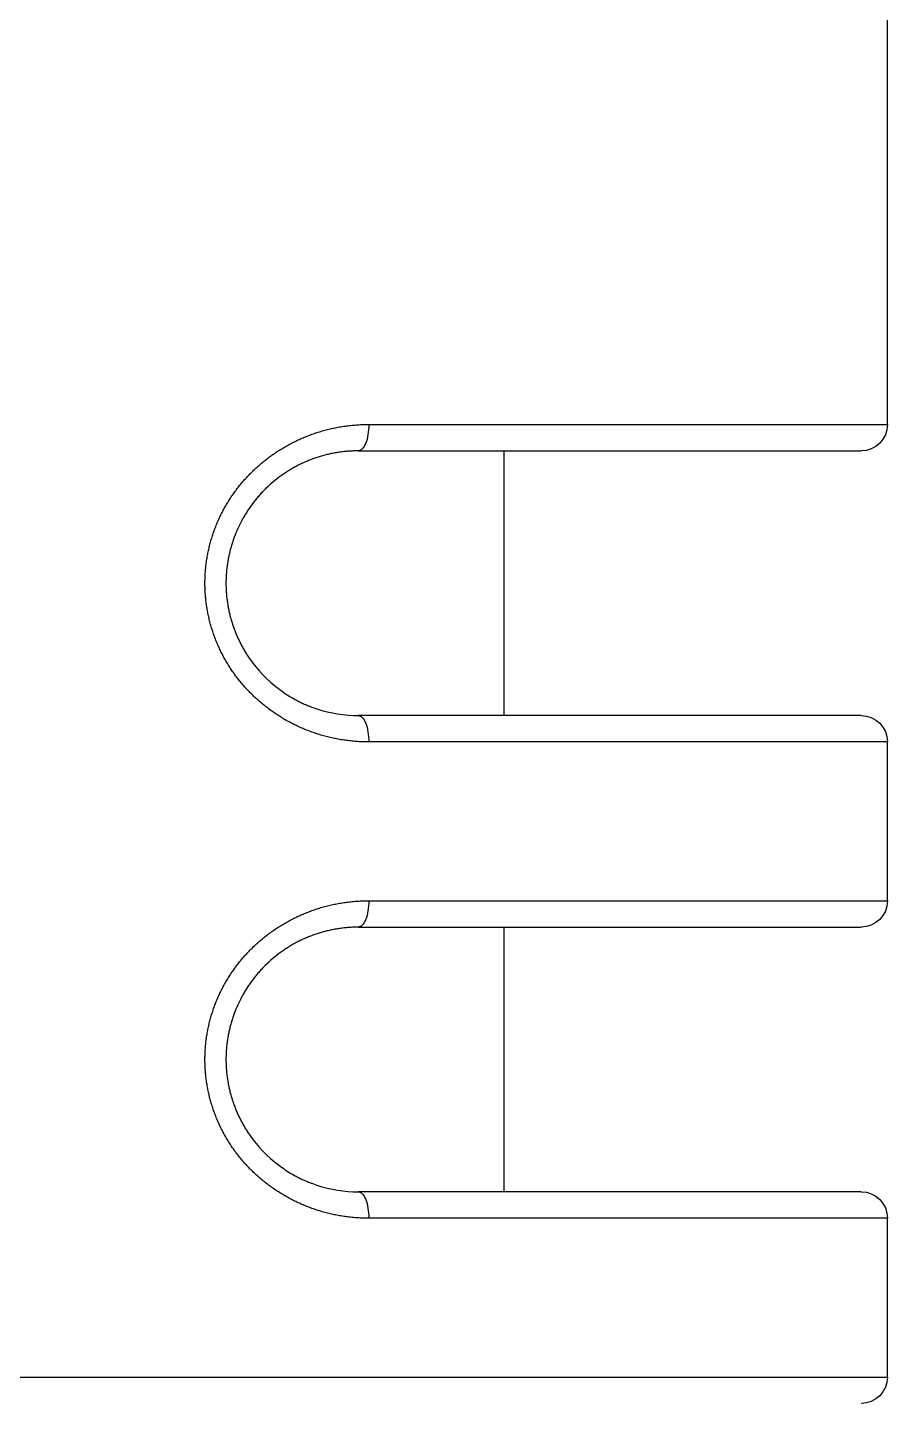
# Model space of a CAD drawing. Header units: millimetres. Extents: x 4900 to 5740, y 840 to 1434.
# Drawn here: x 5455.15 to 5458.4, y 1269.99 to 1275.19 of the extents above; entities that cross this region are included whole.
import ezdxf

# ---------------------------------------------------------------- set-up
doc = ezdxf.new("R2010")
doc.units = ezdxf.units.MM

msp = doc.modelspace()

# ---------------------------------------------------------------- linework, layer by layer
for p, q in [((5458.4029, 1273.6916), (5458.4029, 1275.7916)), ((5456.4426, 1273.6916), (5458.4029, 1273.6916)), ((5456.4029, 1273.5916), (5458.3029, 1273.5916)), ((5456.9529, 1273.5916), (5456.9529, 1272.5916)), ((5458.3029, 1272.5916), (5456.4029, 1272.5916)), ((5458.4029, 1272.4916), (5456.4426, 1272.4916)), ((5458.4029, 1271.8916), (5458.4029, 1272.4916)), ((5456.4426, 1271.8916), (5458.4029, 1271.8916)), ((5456.4029, 1271.7916), (5458.3029, 1271.7916)), ((5456.9529, 1271.7916), (5456.9529, 1270.7916)), ((5458.3029, 1270.7916), (5456.4029, 1270.7916)), ((5458.4029, 1270.6916), (5456.4426, 1270.6916)), ((5458.4029, 1270.0916), (5458.4029, 1270.6916)), ((5451.9029, 1270.0916), (5458.4029, 1270.0916))]:
    msp.add_line(p, q)
at = {"extrusion": (0, 0, -1)}
for centre, start, end in [((-5458.3029, 1273.6916), 180, 270), ((-5458.3029, 1272.4916), 90, 180), ((-5458.3029, 1271.8916), 180, 270), ((-5458.3029, 1270.6916), 90, 180), ((-5458.3029, 1270.0916), 180, 270)]:
    msp.add_arc(centre, 0.1, start, end, dxfattribs=at)
for centre, start_param, end_param in [((5456.4029, 1273.6916), 1.570798, 3.141595), ((5456.4029, 1272.4916), 0, 1.570797), ((5456.4029, 1271.8916), 1.570798, 3.141595), ((5456.4029, 1270.6916), 0, 1.570797)]:
    msp.add_ellipse(centre, major_axis=(0, 0.1), ratio=0.396825, start_param=start_param, end_param=end_param, dxfattribs=at)
for points in [[(5456.4426, 1272.4916), (5456.439, 1272.4916), (5456.432, 1272.4916), (5456.4213, 1272.4919), (5456.4108, 1272.4923), (5456.4002, 1272.4929), (5456.3896, 1272.4937), (5456.3791, 1272.4947), (5456.3687, 1272.4958), (5456.3582, 1272.4971), (5456.3479, 1272.4986), (5456.3375, 1272.5002), (5456.3272, 1272.502), (5456.317, 1272.504), (5456.3068, 1272.5061), (5456.2967, 1272.5084), (5456.2866, 1272.5109), (5456.2766, 1272.5135), (5456.2667, 1272.5163), (5456.2568, 1272.5192), (5456.247, 1272.5223), (5456.2372, 1272.5255), (5456.2276, 1272.5289), (5456.218, 1272.5324), (5456.2084, 1272.5361), (5456.199, 1272.5399), (5456.1896, 1272.5439), (5456.1804, 1272.548), (5456.1712, 1272.5523), (5456.162, 1272.5567), (5456.153, 1272.5612), (5456.1441, 1272.5659), (5456.1352, 1272.5707), (5456.1265, 1272.5757), (5456.1178, 1272.5808), (5456.1092, 1272.586), (5456.1008, 1272.5913), (5456.0924, 1272.5968), (5456.0841, 1272.6024), (5456.076, 1272.6081), (5456.0679, 1272.6139), (5456.0599, 1272.6199), (5456.0521, 1272.626), (5456.0444, 1272.6322), (5456.0367, 1272.6385), (5456.0292, 1272.6449), (5456.0218, 1272.6514), (5456.0146, 1272.6581), (5456.0074, 1272.6648), (5456.0004, 1272.6717), (5455.9934, 1272.6786), (5455.9866, 1272.6857), (5455.98, 1272.6929), (5455.9734, 1272.7001), (5455.967, 1272.7075), (5455.9606, 1272.715), (5455.9544, 1272.7226), (5455.9484, 1272.7302), (5455.9424, 1272.738), (5455.9366, 1272.7458), (5455.931, 1272.7537), (5455.9254, 1272.7617), (5455.9201, 1272.7698), (5455.9148, 1272.778), (5455.9097, 1272.7862), (5455.9047, 1272.7945), (5455.8999, 1272.8029), (5455.8952, 1272.8113), (5455.8906, 1272.8198), (5455.8862, 1272.8284), (5455.882, 1272.8371), (5455.8778, 1272.8458), (5455.8739, 1272.8545), (5455.87, 1272.8634), (5455.8664, 1272.8723), (5455.8628, 1272.8812), (5455.8594, 1272.8902), (5455.8562, 1272.8993), (5455.8531, 1272.9084), (5455.8501, 1272.9175), (5455.8474, 1272.9267), (5455.8447, 1272.9359), (5455.8422, 1272.9451), (5455.8399, 1272.9544), (5455.8377, 1272.9637), (5455.8357, 1272.9731), (5455.8338, 1272.9825), (5455.8321, 1272.9919), (5455.8306, 1273.0013), (5455.8292, 1273.0108), (5455.8279, 1273.0202), (5455.8268, 1273.0297), (5455.8259, 1273.0392), (5455.8251, 1273.0487), (5455.8245, 1273.0582), (5455.824, 1273.0678), (5455.8237, 1273.0773), (5455.8235, 1273.0868), (5455.8235, 1273.0964), (5455.8237, 1273.1059), (5455.824, 1273.1155), (5455.8245, 1273.125), (5455.8251, 1273.1346), (5455.8259, 1273.1441), (5455.8268, 1273.1536), (5455.8279, 1273.1631), (5455.8292, 1273.1725), (5455.8306, 1273.1819), (5455.8321, 1273.1913), (5455.8338, 1273.2007), (5455.8357, 1273.2101), (5455.8377, 1273.2194), (5455.8399, 1273.2287), (5455.8422, 1273.238), (5455.8447, 1273.2472), (5455.8474, 1273.2565), (5455.8502, 1273.2657), (5455.8531, 1273.2748), (5455.8562, 1273.2839), (5455.8594, 1273.293), (5455.8628, 1273.302), (5455.8664, 1273.3109), (5455.8701, 1273.3198), (5455.8739, 1273.3286), (5455.8779, 1273.3374), (5455.882, 1273.3461), (5455.8862, 1273.3547), (5455.8906, 1273.3633), (5455.8952, 1273.3718), (5455.8999, 1273.3803), (5455.9047, 1273.3886), (5455.9097, 1273.397), (5455.9148, 1273.4052), (5455.9201, 1273.4133), (5455.9255, 1273.4214), (5455.931, 1273.4294), (5455.9367, 1273.4373), (5455.9424, 1273.4452), (5455.9484, 1273.4529), (5455.9544, 1273.4606), (5455.9606, 1273.4681), (5455.9669, 1273.4756), (5455.9733, 1273.4829), (5455.9799, 1273.4902), (5455.9866, 1273.4974), (5455.9934, 1273.5044), (5456.0003, 1273.5114), (5456.0073, 1273.5182), (5456.0145, 1273.525), (5456.0218, 1273.5316), (5456.0292, 1273.5382), (5456.0367, 1273.5446), (5456.0443, 1273.5509), (5456.052, 1273.5571), (5456.0599, 1273.5632), (5456.0679, 1273.5692), (5456.0759, 1273.575), (5456.0841, 1273.5807), (5456.0923, 1273.5863), (5456.1007, 1273.5918), (5456.1092, 1273.5971), (5456.1177, 1273.6023), (5456.1264, 1273.6074), (5456.1352, 1273.6124), (5456.144, 1273.6172), (5456.153, 1273.6219), (5456.162, 1273.6264), (5456.1711, 1273.6308), (5456.1803, 1273.6351), (5456.1896, 1273.6392), (5456.199, 1273.6432), (5456.2084, 1273.647), (5456.218, 1273.6507), (5456.2276, 1273.6542), (5456.2372, 1273.6576), (5456.247, 1273.6609), (5456.2568, 1273.6639), (5456.2667, 1273.6669), (5456.2766, 1273.6696), (5456.2866, 1273.6722), (5456.2967, 1273.6747), (5456.3068, 1273.677), (5456.317, 1273.6791), (5456.3273, 1273.6811), (5456.3376, 1273.6829), (5456.3479, 1273.6845), (5456.3583, 1273.686), (5456.3687, 1273.6873), (5456.3792, 1273.6884), (5456.3897, 1273.6894), (5456.4002, 1273.6902), (5456.4108, 1273.6908), (5456.4214, 1273.6912), (5456.432, 1273.6915), (5456.439, 1273.6916), (5456.4426, 1273.6916)], [(5456.1237, 1273.5063), (5456.0943, 1273.4865), (5456.0665, 1273.4632), (5456.0415, 1273.4371)], [(5455.9629, 1273.329), (5455.9519, 1273.3087), (5455.9423, 1273.2874), (5455.9342, 1273.2656)], [(5456.4426, 1270.6916), (5456.439, 1270.6916), (5456.432, 1270.6916), (5456.4213, 1270.6919), (5456.4108, 1270.6923), (5456.4002, 1270.6929), (5456.3896, 1270.6937), (5456.3791, 1270.6947), (5456.3687, 1270.6958), (5456.3582, 1270.6971), (5456.3479, 1270.6986), (5456.3375, 1270.7002), (5456.3272, 1270.702), (5456.317, 1270.704), (5456.3068, 1270.7061), (5456.2967, 1270.7084), (5456.2866, 1270.7109), (5456.2766, 1270.7135), (5456.2667, 1270.7163), (5456.2568, 1270.7192), (5456.247, 1270.7223), (5456.2372, 1270.7255), (5456.2276, 1270.7289), (5456.218, 1270.7324), (5456.2084, 1270.7361), (5456.199, 1270.7399), (5456.1896, 1270.7439), (5456.1804, 1270.748), (5456.1712, 1270.7523), (5456.162, 1270.7567), (5456.153, 1270.7612), (5456.1441, 1270.7659), (5456.1352, 1270.7707), (5456.1265, 1270.7757), (5456.1178, 1270.7808), (5456.1092, 1270.786), (5456.1008, 1270.7913), (5456.0924, 1270.7968), (5456.0841, 1270.8024), (5456.076, 1270.8081), (5456.0679, 1270.8139), (5456.0599, 1270.8199), (5456.0521, 1270.826), (5456.0444, 1270.8322), (5456.0367, 1270.8385), (5456.0292, 1270.8449), (5456.0218, 1270.8514), (5456.0146, 1270.8581), (5456.0074, 1270.8648), (5456.0004, 1270.8717), (5455.9934, 1270.8786), (5455.9866, 1270.8857), (5455.98, 1270.8929), (5455.9734, 1270.9001), (5455.967, 1270.9075), (5455.9606, 1270.915), (5455.9544, 1270.9226), (5455.9484, 1270.9302), (5455.9424, 1270.938), (5455.9366, 1270.9458), (5455.931, 1270.9537), (5455.9254, 1270.9617), (5455.9201, 1270.9698), (5455.9148, 1270.978), (5455.9097, 1270.9862), (5455.9047, 1270.9945), (5455.8999, 1271.0029), (5455.8952, 1271.0113), (5455.8906, 1271.0198), (5455.8862, 1271.0284), (5455.882, 1271.0371), (5455.8778, 1271.0458), (5455.8739, 1271.0545), (5455.87, 1271.0634), (5455.8664, 1271.0723), (5455.8628, 1271.0812), (5455.8594, 1271.0902), (5455.8562, 1271.0993), (5455.8531, 1271.1084), (5455.8501, 1271.1175), (5455.8474, 1271.1267), (5455.8447, 1271.1359), (5455.8422, 1271.1451), (5455.8399, 1271.1544), (5455.8377, 1271.1637), (5455.8357, 1271.1731), (5455.8338, 1271.1825), (5455.8321, 1271.1919), (5455.8306, 1271.2013), (5455.8292, 1271.2108), (5455.8279, 1271.2202), (5455.8268, 1271.2297), (5455.8259, 1271.2392), (5455.8251, 1271.2487), (5455.8245, 1271.2582), (5455.824, 1271.2678), (5455.8237, 1271.2773), (5455.8235, 1271.2868), (5455.8235, 1271.2964), (5455.8237, 1271.3059), (5455.824, 1271.3155), (5455.8245, 1271.325), (5455.8251, 1271.3346), (5455.8259, 1271.3441), (5455.8268, 1271.3536), (5455.8279, 1271.3631), (5455.8292, 1271.3725), (5455.8306, 1271.3819), (5455.8321, 1271.3913), (5455.8338, 1271.4007), (5455.8357, 1271.4101), (5455.8377, 1271.4194), (5455.8399, 1271.4287), (5455.8422, 1271.438), (5455.8447, 1271.4472), (5455.8474, 1271.4565), (5455.8502, 1271.4657), (5455.8531, 1271.4748), (5455.8562, 1271.4839), (5455.8594, 1271.493), (5455.8628, 1271.502), (5455.8664, 1271.5109), (5455.8701, 1271.5198), (5455.8739, 1271.5286), (5455.8779, 1271.5374), (5455.882, 1271.5461), (5455.8862, 1271.5547), (5455.8906, 1271.5633), (5455.8952, 1271.5718), (5455.8999, 1271.5803), (5455.9047, 1271.5886), (5455.9097, 1271.597), (5455.9148, 1271.6052), (5455.9201, 1271.6133), (5455.9255, 1271.6214), (5455.931, 1271.6294), (5455.9367, 1271.6373), (5455.9424, 1271.6452), (5455.9484, 1271.6529), (5455.9544, 1271.6606), (5455.9606, 1271.6681), (5455.9669, 1271.6756), (5455.9733, 1271.6829), (5455.9799, 1271.6902), (5455.9866, 1271.6974), (5455.9934, 1271.7044), (5456.0003, 1271.7114), (5456.0073, 1271.7182), (5456.0145, 1271.725), (5456.0218, 1271.7316), (5456.0292, 1271.7382), (5456.0367, 1271.7446), (5456.0443, 1271.7509), (5456.052, 1271.7571), (5456.0599, 1271.7632), (5456.0679, 1271.7692), (5456.0759, 1271.775), (5456.0841, 1271.7807), (5456.0923, 1271.7863), (5456.1007, 1271.7918), (5456.1092, 1271.7971), (5456.1177, 1271.8023), (5456.1264, 1271.8074), (5456.1352, 1271.8124), (5456.144, 1271.8172), (5456.153, 1271.8219), (5456.162, 1271.8264), (5456.1711, 1271.8308), (5456.1803, 1271.8351), (5456.1896, 1271.8392), (5456.199, 1271.8432), (5456.2084, 1271.847), (5456.218, 1271.8507), (5456.2276, 1271.8542), (5456.2372, 1271.8576), (5456.247, 1271.8609), (5456.2568, 1271.8639), (5456.2667, 1271.8669), (5456.2766, 1271.8696), (5456.2866, 1271.8722), (5456.2967, 1271.8747), (5456.3068, 1271.877), (5456.317, 1271.8791), (5456.3273, 1271.8811), (5456.3376, 1271.8829), (5456.3479, 1271.8845), (5456.3583, 1271.886), (5456.3687, 1271.8873), (5456.3792, 1271.8884), (5456.3897, 1271.8894), (5456.4002, 1271.8902), (5456.4108, 1271.8908), (5456.4214, 1271.8912), (5456.432, 1271.8915), (5456.439, 1271.8916), (5456.4426, 1271.8916)], [(5456.1237, 1271.7063), (5456.0943, 1271.6865), (5456.0665, 1271.6632), (5456.0415, 1271.6371)], [(5455.9629, 1271.529), (5455.9519, 1271.5087), (5455.9423, 1271.4874), (5455.9342, 1271.4656)]]:
    msp.add_open_spline(points, degree=3)
for points, knots in [([(5456.4029, 1273.5916), (5456.3999, 1273.5916), (5456.3939, 1273.5915), (5456.385, 1273.5913), (5456.3761, 1273.5909), (5456.3672, 1273.5903), (5456.3583, 1273.5896), (5456.3495, 1273.5887), (5456.3407, 1273.5877), (5456.3319, 1273.5865), (5456.3232, 1273.5852), (5456.3145, 1273.5837), (5456.3059, 1273.5821), (5456.2974, 1273.5803), (5456.2888, 1273.5784), (5456.2804, 1273.5763), (5456.272, 1273.5741), (5456.2636, 1273.5718), (5456.2553, 1273.5693), (5456.2471, 1273.5667), (5456.2389, 1273.5639), (5456.2308, 1273.561), (5456.2227, 1273.558), (5456.2147, 1273.5548), (5456.2068, 1273.5515), (5456.199, 1273.5481), (5456.1912, 1273.5445), (5456.1835, 1273.5409), (5456.1758, 1273.5371), (5456.1683, 1273.5331), (5456.1608, 1273.5291), (5456.1534, 1273.5249), (5456.1461, 1273.5206), (5456.1388, 1273.5162), (5456.1317, 1273.5116), (5456.1266, 1273.5083), (5456.124, 1273.5065), (5456.1237, 1273.5063)], [0, 0, 0, 0, 0.0108696, 0.0217391, 0.0326087, 0.0434783, 0.0543478, 0.0652174, 0.076087, 0.0869565, 0.0978261, 0.1086957, 0.1195652, 0.1304348, 0.1413043, 0.1521739, 0.1630435, 0.173913, 0.1847826, 0.1956522, 0.2065217, 0.2173913, 0.2282609, 0.2391304, 0.25, 0.2608696, 0.2717391, 0.2826087, 0.2934783, 0.3043478, 0.3152174, 0.326087, 0.3369565, 0.3478261, 0.3586957, 0.3695652, 0.371007, 0.371007, 0.371007, 0.371007]), ([(5456.0415, 1273.4371), (5456.0413, 1273.4368), (5456.0391, 1273.4346), (5456.035, 1273.4302), (5456.0294, 1273.424), (5456.0238, 1273.4176), (5456.0184, 1273.4112), (5456.0131, 1273.4047), (5456.0078, 1273.3981), (5456.0027, 1273.3914), (5455.9977, 1273.3846), (5455.9928, 1273.3777), (5455.9881, 1273.3707), (5455.9834, 1273.3637), (5455.9789, 1273.3566), (5455.9745, 1273.3494), (5455.9702, 1273.3421), (5455.9663, 1273.3353), (5455.9639, 1273.331), (5455.9629, 1273.329)], [0.5095942, 0.5095942, 0.5095942, 0.5095942, 0.5108696, 0.5217391, 0.5326087, 0.5434783, 0.5543478, 0.5652174, 0.576087, 0.5869565, 0.5978261, 0.6086957, 0.6195652, 0.6304348, 0.6413043, 0.6521739, 0.6630435, 0.673913, 0.6823138, 0.6823138, 0.6823138, 0.6823138]), ([(5455.9342, 1273.2656), (5455.9332, 1273.263), (5455.9313, 1273.2577), (5455.9286, 1273.2498), (5455.926, 1273.2417), (5455.9235, 1273.2336), (5455.9212, 1273.2255), (5455.919, 1273.2173), (5455.9169, 1273.2091), (5455.915, 1273.2009), (5455.9132, 1273.1926), (5455.9116, 1273.1843), (5455.9101, 1273.176), (5455.9087, 1273.1676), (5455.9075, 1273.1592), (5455.9064, 1273.1508), (5455.9055, 1273.1424), (5455.9047, 1273.1339), (5455.904, 1273.1255), (5455.9035, 1273.117), (5455.9032, 1273.1085), (5455.903, 1273.1), (5455.9029, 1273.0944), (5455.9029, 1273.0916)], [0.7719771, 0.7719771, 0.7719771, 0.7719771, 0.7826087, 0.7934783, 0.8043478, 0.8152174, 0.826087, 0.8369565, 0.8478261, 0.8586957, 0.8695652, 0.8804348, 0.8913043, 0.9021739, 0.9130435, 0.923913, 0.9347826, 0.9456522, 0.9565217, 0.9673913, 0.9782609, 0.9891304, 1, 1, 1, 1]), ([(5455.9029, 1273.0916), (5455.9029, 1273.0887), (5455.9029, 1273.0859), (5455.903, 1273.0831), (5455.903, 1273.0802), (5455.9031, 1273.0774), (5455.9032, 1273.0746), (5455.9033, 1273.0717), (5455.9034, 1273.0689), (5455.9036, 1273.0661), (5455.9037, 1273.0633), (5455.9039, 1273.0605), (5455.9041, 1273.0576), (5455.9043, 1273.0548), (5455.9045, 1273.052), (5455.9047, 1273.0492), (5455.905, 1273.0464), (5455.9052, 1273.0436), (5455.9055, 1273.0407), (5455.9058, 1273.0379), (5455.9061, 1273.0351), (5455.9064, 1273.0323), (5455.9068, 1273.0295), (5455.9071, 1273.0267), (5455.9075, 1273.0239), (5455.9079, 1273.0211), (5455.9083, 1273.0183), (5455.9087, 1273.0155), (5455.9092, 1273.0127), (5455.9096, 1273.0099), (5455.9101, 1273.0071), (5455.9106, 1273.0043), (5455.9111, 1273.0016), (5455.9116, 1272.9988), (5455.9121, 1272.996), (5455.9127, 1272.9932), (5455.9132, 1272.9905), (5455.9138, 1272.9877), (5455.9144, 1272.9849), (5455.915, 1272.9822), (5455.9156, 1272.9794), (5455.9163, 1272.9767), (5455.9169, 1272.9739), (5455.9176, 1272.9712), (5455.9183, 1272.9685), (5455.919, 1272.9657), (5455.9197, 1272.963), (5455.9205, 1272.9603), (5455.9212, 1272.9575), (5455.922, 1272.9548), (5455.9227, 1272.9521), (5455.9235, 1272.9494), (5455.9244, 1272.9467), (5455.9252, 1272.944), (5455.926, 1272.9413), (5455.9269, 1272.9386), (5455.9277, 1272.9359), (5455.9286, 1272.9332), (5455.9295, 1272.9306), (5455.9304, 1272.9279), (5455.9314, 1272.9252), (5455.9323, 1272.9226), (5455.9333, 1272.9199), (5455.9343, 1272.9173), (5455.9353, 1272.9146), (5455.9363, 1272.912), (5455.9373, 1272.9094), (5455.9383, 1272.9068), (5455.9394, 1272.9041), (5455.9404, 1272.9015), (5455.9415, 1272.8989), (5455.9426, 1272.8963), (5455.9437, 1272.8937), (5455.9448, 1272.8912), (5455.946, 1272.8886), (5455.9471, 1272.886), (5455.9483, 1272.8834), (5455.9495, 1272.8809), (5455.9507, 1272.8783), (5455.9519, 1272.8758), (5455.9531, 1272.8732), (5455.9543, 1272.8707), (5455.9556, 1272.8682), (5455.9568, 1272.8657), (5455.9581, 1272.8632), (5455.9594, 1272.8607), (5455.9607, 1272.8582), (5455.962, 1272.8557), (5455.9634, 1272.8532), (5455.9647, 1272.8507), (5455.9661, 1272.8483), (5455.9675, 1272.8458), (5455.9688, 1272.8434), (5455.9703, 1272.841), (5455.9717, 1272.8385), (5455.9731, 1272.8361), (5455.9745, 1272.8337), (5455.976, 1272.8313), (5455.9775, 1272.8289), (5455.979, 1272.8265), (5455.9804, 1272.8241), (5455.982, 1272.8217), (5455.9835, 1272.8194), (5455.985, 1272.817), (5455.9866, 1272.8147), (5455.9881, 1272.8123), (5455.9897, 1272.81), (5455.9913, 1272.8077), (5455.9929, 1272.8054), (5455.9945, 1272.8031), (5455.9961, 1272.8008), (5455.9978, 1272.7985), (5455.9994, 1272.7962), (5456.0011, 1272.794), (5456.0028, 1272.7917), (5456.0034, 1272.7909), (5456.004, 1272.7901), (5456.0046, 1272.7893)], [0, 0, 0, 0, 0.0108696, 0.0108696, 0.0108696, 0.0217391, 0.0217391, 0.0217391, 0.0326087, 0.0326087, 0.0326087, 0.0434783, 0.0434783, 0.0434783, 0.0543478, 0.0543478, 0.0543478, 0.0652174, 0.0652174, 0.0652174, 0.076087, 0.076087, 0.076087, 0.0869565, 0.0869565, 0.0869565, 0.0978261, 0.0978261, 0.0978261, 0.1086957, 0.1086957, 0.1086957, 0.1195652, 0.1195652, 0.1195652, 0.1304348, 0.1304348, 0.1304348, 0.1413043, 0.1413043, 0.1413043, 0.1521739, 0.1521739, 0.1521739, 0.1630435, 0.1630435, 0.1630435, 0.173913, 0.173913, 0.173913, 0.1847826, 0.1847826, 0.1847826, 0.1956522, 0.1956522, 0.1956522, 0.2065217, 0.2065217, 0.2065217, 0.2173913, 0.2173913, 0.2173913, 0.2282609, 0.2282609, 0.2282609, 0.2391304, 0.2391304, 0.2391304, 0.25, 0.25, 0.25, 0.2608696, 0.2608696, 0.2608696, 0.2717391, 0.2717391, 0.2717391, 0.2826087, 0.2826087, 0.2826087, 0.2934783, 0.2934783, 0.2934783, 0.3043478, 0.3043478, 0.3043478, 0.3152174, 0.3152174, 0.3152174, 0.326087, 0.326087, 0.326087, 0.3369565, 0.3369565, 0.3369565, 0.3478261, 0.3478261, 0.3478261, 0.3586957, 0.3586957, 0.3586957, 0.3695652, 0.3695652, 0.3695652, 0.3804348, 0.3804348, 0.3804348, 0.3913043, 0.3913043, 0.3913043, 0.4021739, 0.4021739, 0.4021739, 0.4130435, 0.4130435, 0.4130435, 0.4169062, 0.4169062, 0.4169062, 0.4169062]), ([(5456.0046, 1272.7893), (5456.0362, 1272.7477), (5456.0746, 1272.711), (5456.1319, 1272.671), (5456.148, 1272.661), (5456.1644, 1272.6521)], [0, 0, 0, 0, 0.01594808, 0.01594808, 0.02186984, 0.02186984, 0.02186984, 0.02186984]), ([(5456.1644, 1272.6521), (5456.1657, 1272.6514), (5456.167, 1272.6507), (5456.1683, 1272.65), (5456.1708, 1272.6487), (5456.1734, 1272.6474), (5456.1759, 1272.6461), (5456.1784, 1272.6448), (5456.181, 1272.6435), (5456.1835, 1272.6423), (5456.1861, 1272.641), (5456.1887, 1272.6398), (5456.1912, 1272.6386), (5456.1938, 1272.6374), (5456.1964, 1272.6362), (5456.199, 1272.635), (5456.2016, 1272.6339), (5456.2042, 1272.6327), (5456.2069, 1272.6316), (5456.2095, 1272.6305), (5456.2121, 1272.6294), (5456.2148, 1272.6283), (5456.2174, 1272.6272), (5456.2201, 1272.6262), (5456.2227, 1272.6252), (5456.2241, 1272.6246), (5456.2255, 1272.6241), (5456.2269, 1272.6236)], [0.6899474, 0.6899474, 0.6899474, 0.6899474, 0.69565217, 0.69565217, 0.69565217, 0.70652174, 0.70652174, 0.70652174, 0.7173913, 0.7173913, 0.7173913, 0.72826087, 0.72826087, 0.72826087, 0.73913043, 0.73913043, 0.73913043, 0.75, 0.75, 0.75, 0.76086957, 0.76086957, 0.76086957, 0.77173913, 0.77173913, 0.77173913, 0.77733644, 0.77733644, 0.77733644, 0.77733644]), ([(5456.2269, 1272.6236), (5456.2781, 1272.6043), (5456.3318, 1272.5939), (5456.3904, 1272.5917), (5456.3967, 1272.5916), (5456.4029, 1272.5916)], [0, 0, 0, 0, 0.0176229, 0.0176229, 0.01972689, 0.01972689, 0.01972689, 0.01972689]), ([(5456.4029, 1271.7916), (5456.3999, 1271.7916), (5456.3939, 1271.7915), (5456.385, 1271.7913), (5456.3761, 1271.7909), (5456.3672, 1271.7903), (5456.3583, 1271.7896), (5456.3495, 1271.7887), (5456.3407, 1271.7877), (5456.3319, 1271.7865), (5456.3232, 1271.7852), (5456.3145, 1271.7837), (5456.3059, 1271.7821), (5456.2974, 1271.7803), (5456.2888, 1271.7784), (5456.2804, 1271.7763), (5456.272, 1271.7741), (5456.2636, 1271.7718), (5456.2553, 1271.7693), (5456.2471, 1271.7667), (5456.2389, 1271.7639), (5456.2308, 1271.761), (5456.2227, 1271.758), (5456.2147, 1271.7548), (5456.2068, 1271.7515), (5456.199, 1271.7481), (5456.1912, 1271.7445), (5456.1835, 1271.7409), (5456.1758, 1271.7371), (5456.1683, 1271.7331), (5456.1608, 1271.7291), (5456.1534, 1271.7249), (5456.1461, 1271.7206), (5456.1388, 1271.7162), (5456.1317, 1271.7116), (5456.1266, 1271.7083), (5456.124, 1271.7065), (5456.1237, 1271.7063)], [0, 0, 0, 0, 0.0108696, 0.0217391, 0.0326087, 0.0434783, 0.0543478, 0.0652174, 0.076087, 0.0869565, 0.0978261, 0.1086957, 0.1195652, 0.1304348, 0.1413043, 0.1521739, 0.1630435, 0.173913, 0.1847826, 0.1956522, 0.2065217, 0.2173913, 0.2282609, 0.2391304, 0.25, 0.2608696, 0.2717391, 0.2826087, 0.2934783, 0.3043478, 0.3152174, 0.326087, 0.3369565, 0.3478261, 0.3586957, 0.3695652, 0.371007, 0.371007, 0.371007, 0.371007]), ([(5456.0415, 1271.6371), (5456.0413, 1271.6368), (5456.0391, 1271.6346), (5456.035, 1271.6302), (5456.0294, 1271.624), (5456.0238, 1271.6176), (5456.0184, 1271.6112), (5456.0131, 1271.6047), (5456.0078, 1271.5981), (5456.0027, 1271.5914), (5455.9977, 1271.5846), (5455.9928, 1271.5777), (5455.9881, 1271.5707), (5455.9834, 1271.5637), (5455.9789, 1271.5566), (5455.9745, 1271.5494), (5455.9702, 1271.5421), (5455.9663, 1271.5353), (5455.9639, 1271.531), (5455.9629, 1271.529)], [0.5095942, 0.5095942, 0.5095942, 0.5095942, 0.5108696, 0.5217391, 0.5326087, 0.5434783, 0.5543478, 0.5652174, 0.576087, 0.5869565, 0.5978261, 0.6086957, 0.6195652, 0.6304348, 0.6413043, 0.6521739, 0.6630435, 0.673913, 0.6823138, 0.6823138, 0.6823138, 0.6823138]), ([(5455.9342, 1271.4656), (5455.9332, 1271.463), (5455.9313, 1271.4577), (5455.9286, 1271.4498), (5455.926, 1271.4417), (5455.9235, 1271.4336), (5455.9212, 1271.4255), (5455.919, 1271.4173), (5455.9169, 1271.4091), (5455.915, 1271.4009), (5455.9132, 1271.3926), (5455.9116, 1271.3843), (5455.9101, 1271.376), (5455.9087, 1271.3676), (5455.9075, 1271.3592), (5455.9064, 1271.3508), (5455.9055, 1271.3424), (5455.9047, 1271.3339), (5455.904, 1271.3255), (5455.9035, 1271.317), (5455.9032, 1271.3085), (5455.903, 1271.3), (5455.9029, 1271.2944), (5455.9029, 1271.2916)], [0.7719771, 0.7719771, 0.7719771, 0.7719771, 0.7826087, 0.7934783, 0.8043478, 0.8152174, 0.826087, 0.8369565, 0.8478261, 0.8586957, 0.8695652, 0.8804348, 0.8913043, 0.9021739, 0.9130435, 0.923913, 0.9347826, 0.9456522, 0.9565217, 0.9673913, 0.9782609, 0.9891304, 1, 1, 1, 1]), ([(5455.9029, 1271.2916), (5455.9029, 1271.2887), (5455.9029, 1271.2859), (5455.903, 1271.2831), (5455.903, 1271.2802), (5455.9031, 1271.2774), (5455.9032, 1271.2746), (5455.9033, 1271.2717), (5455.9034, 1271.2689), (5455.9036, 1271.2661), (5455.9037, 1271.2633), (5455.9039, 1271.2605), (5455.9041, 1271.2576), (5455.9043, 1271.2548), (5455.9045, 1271.252), (5455.9047, 1271.2492), (5455.905, 1271.2464), (5455.9052, 1271.2436), (5455.9055, 1271.2407), (5455.9058, 1271.2379), (5455.9061, 1271.2351), (5455.9064, 1271.2323), (5455.9068, 1271.2295), (5455.9071, 1271.2267), (5455.9075, 1271.2239), (5455.9079, 1271.2211), (5455.9083, 1271.2183), (5455.9087, 1271.2155), (5455.9092, 1271.2127), (5455.9096, 1271.2099), (5455.9101, 1271.2071), (5455.9106, 1271.2043), (5455.9111, 1271.2016), (5455.9116, 1271.1988), (5455.9121, 1271.196), (5455.9127, 1271.1932), (5455.9132, 1271.1905), (5455.9138, 1271.1877), (5455.9144, 1271.1849), (5455.915, 1271.1822), (5455.9156, 1271.1794), (5455.9163, 1271.1767), (5455.9169, 1271.1739), (5455.9176, 1271.1712), (5455.9183, 1271.1685), (5455.919, 1271.1657), (5455.9197, 1271.163), (5455.9205, 1271.1603), (5455.9212, 1271.1575), (5455.922, 1271.1548), (5455.9227, 1271.1521), (5455.9235, 1271.1494), (5455.9244, 1271.1467), (5455.9252, 1271.144), (5455.926, 1271.1413), (5455.9269, 1271.1386), (5455.9277, 1271.1359), (5455.9286, 1271.1332), (5455.9295, 1271.1306), (5455.9304, 1271.1279), (5455.9314, 1271.1252), (5455.9323, 1271.1226), (5455.9333, 1271.1199), (5455.9343, 1271.1173), (5455.9353, 1271.1146), (5455.9363, 1271.112), (5455.9373, 1271.1094), (5455.9383, 1271.1068), (5455.9394, 1271.1041), (5455.9404, 1271.1015), (5455.9415, 1271.0989), (5455.9426, 1271.0963), (5455.9437, 1271.0937), (5455.9448, 1271.0912), (5455.946, 1271.0886), (5455.9471, 1271.086), (5455.9483, 1271.0834), (5455.9495, 1271.0809), (5455.9507, 1271.0783), (5455.9519, 1271.0758), (5455.9531, 1271.0732), (5455.9543, 1271.0707), (5455.9556, 1271.0682), (5455.9568, 1271.0657), (5455.9581, 1271.0632), (5455.9594, 1271.0607), (5455.9607, 1271.0582), (5455.962, 1271.0557), (5455.9634, 1271.0532), (5455.9647, 1271.0507), (5455.9661, 1271.0483), (5455.9675, 1271.0458), (5455.9688, 1271.0434), (5455.9703, 1271.041), (5455.9717, 1271.0385), (5455.9731, 1271.0361), (5455.9745, 1271.0337), (5455.976, 1271.0313), (5455.9775, 1271.0289), (5455.979, 1271.0265), (5455.9804, 1271.0241), (5455.982, 1271.0217), (5455.9835, 1271.0194), (5455.985, 1271.017), (5455.9866, 1271.0147), (5455.9881, 1271.0123), (5455.9897, 1271.01), (5455.9913, 1271.0077), (5455.9929, 1271.0054), (5455.9945, 1271.0031), (5455.9961, 1271.0008), (5455.9978, 1270.9985), (5455.9994, 1270.9962), (5456.0011, 1270.994), (5456.0028, 1270.9917), (5456.0034, 1270.9909), (5456.004, 1270.9901), (5456.0046, 1270.9893)], [0, 0, 0, 0, 0.0108696, 0.0108696, 0.0108696, 0.0217391, 0.0217391, 0.0217391, 0.0326087, 0.0326087, 0.0326087, 0.0434783, 0.0434783, 0.0434783, 0.0543478, 0.0543478, 0.0543478, 0.0652174, 0.0652174, 0.0652174, 0.076087, 0.076087, 0.076087, 0.0869565, 0.0869565, 0.0869565, 0.0978261, 0.0978261, 0.0978261, 0.1086957, 0.1086957, 0.1086957, 0.1195652, 0.1195652, 0.1195652, 0.1304348, 0.1304348, 0.1304348, 0.1413043, 0.1413043, 0.1413043, 0.1521739, 0.1521739, 0.1521739, 0.1630435, 0.1630435, 0.1630435, 0.173913, 0.173913, 0.173913, 0.1847826, 0.1847826, 0.1847826, 0.1956522, 0.1956522, 0.1956522, 0.2065217, 0.2065217, 0.2065217, 0.2173913, 0.2173913, 0.2173913, 0.2282609, 0.2282609, 0.2282609, 0.2391304, 0.2391304, 0.2391304, 0.25, 0.25, 0.25, 0.2608696, 0.2608696, 0.2608696, 0.2717391, 0.2717391, 0.2717391, 0.2826087, 0.2826087, 0.2826087, 0.2934783, 0.2934783, 0.2934783, 0.3043478, 0.3043478, 0.3043478, 0.3152174, 0.3152174, 0.3152174, 0.326087, 0.326087, 0.326087, 0.3369565, 0.3369565, 0.3369565, 0.3478261, 0.3478261, 0.3478261, 0.3586957, 0.3586957, 0.3586957, 0.3695652, 0.3695652, 0.3695652, 0.3804348, 0.3804348, 0.3804348, 0.3913043, 0.3913043, 0.3913043, 0.4021739, 0.4021739, 0.4021739, 0.4130435, 0.4130435, 0.4130435, 0.4169062, 0.4169062, 0.4169062, 0.4169062]), ([(5456.0046, 1270.9893), (5456.0362, 1270.9477), (5456.0746, 1270.911), (5456.1319, 1270.871), (5456.148, 1270.861), (5456.1644, 1270.8521)], [0, 0, 0, 0, 0.01594808, 0.01594808, 0.02186984, 0.02186984, 0.02186984, 0.02186984]), ([(5456.1644, 1270.8521), (5456.1657, 1270.8514), (5456.167, 1270.8507), (5456.1683, 1270.85), (5456.1708, 1270.8487), (5456.1734, 1270.8474), (5456.1759, 1270.8461), (5456.1784, 1270.8448), (5456.181, 1270.8435), (5456.1835, 1270.8423), (5456.1861, 1270.841), (5456.1887, 1270.8398), (5456.1912, 1270.8386), (5456.1938, 1270.8374), (5456.1964, 1270.8362), (5456.199, 1270.835), (5456.2016, 1270.8339), (5456.2042, 1270.8327), (5456.2069, 1270.8316), (5456.2095, 1270.8305), (5456.2121, 1270.8294), (5456.2148, 1270.8283), (5456.2174, 1270.8272), (5456.2201, 1270.8262), (5456.2227, 1270.8252), (5456.2241, 1270.8246), (5456.2255, 1270.8241), (5456.2269, 1270.8236)], [0.6899474, 0.6899474, 0.6899474, 0.6899474, 0.69565217, 0.69565217, 0.69565217, 0.70652174, 0.70652174, 0.70652174, 0.7173913, 0.7173913, 0.7173913, 0.72826087, 0.72826087, 0.72826087, 0.73913043, 0.73913043, 0.73913043, 0.75, 0.75, 0.75, 0.76086957, 0.76086957, 0.76086957, 0.77173913, 0.77173913, 0.77173913, 0.77733644, 0.77733644, 0.77733644, 0.77733644]), ([(5456.2269, 1270.8236), (5456.2781, 1270.8043), (5456.3318, 1270.7939), (5456.3904, 1270.7917), (5456.3967, 1270.7916), (5456.4029, 1270.7916)], [0, 0, 0, 0, 0.0176229, 0.0176229, 0.01972689, 0.01972689, 0.01972689, 0.01972689])]:
    msp.add_open_spline(points, degree=3, knots=knots)

doc.saveas('drawing.dxf')
